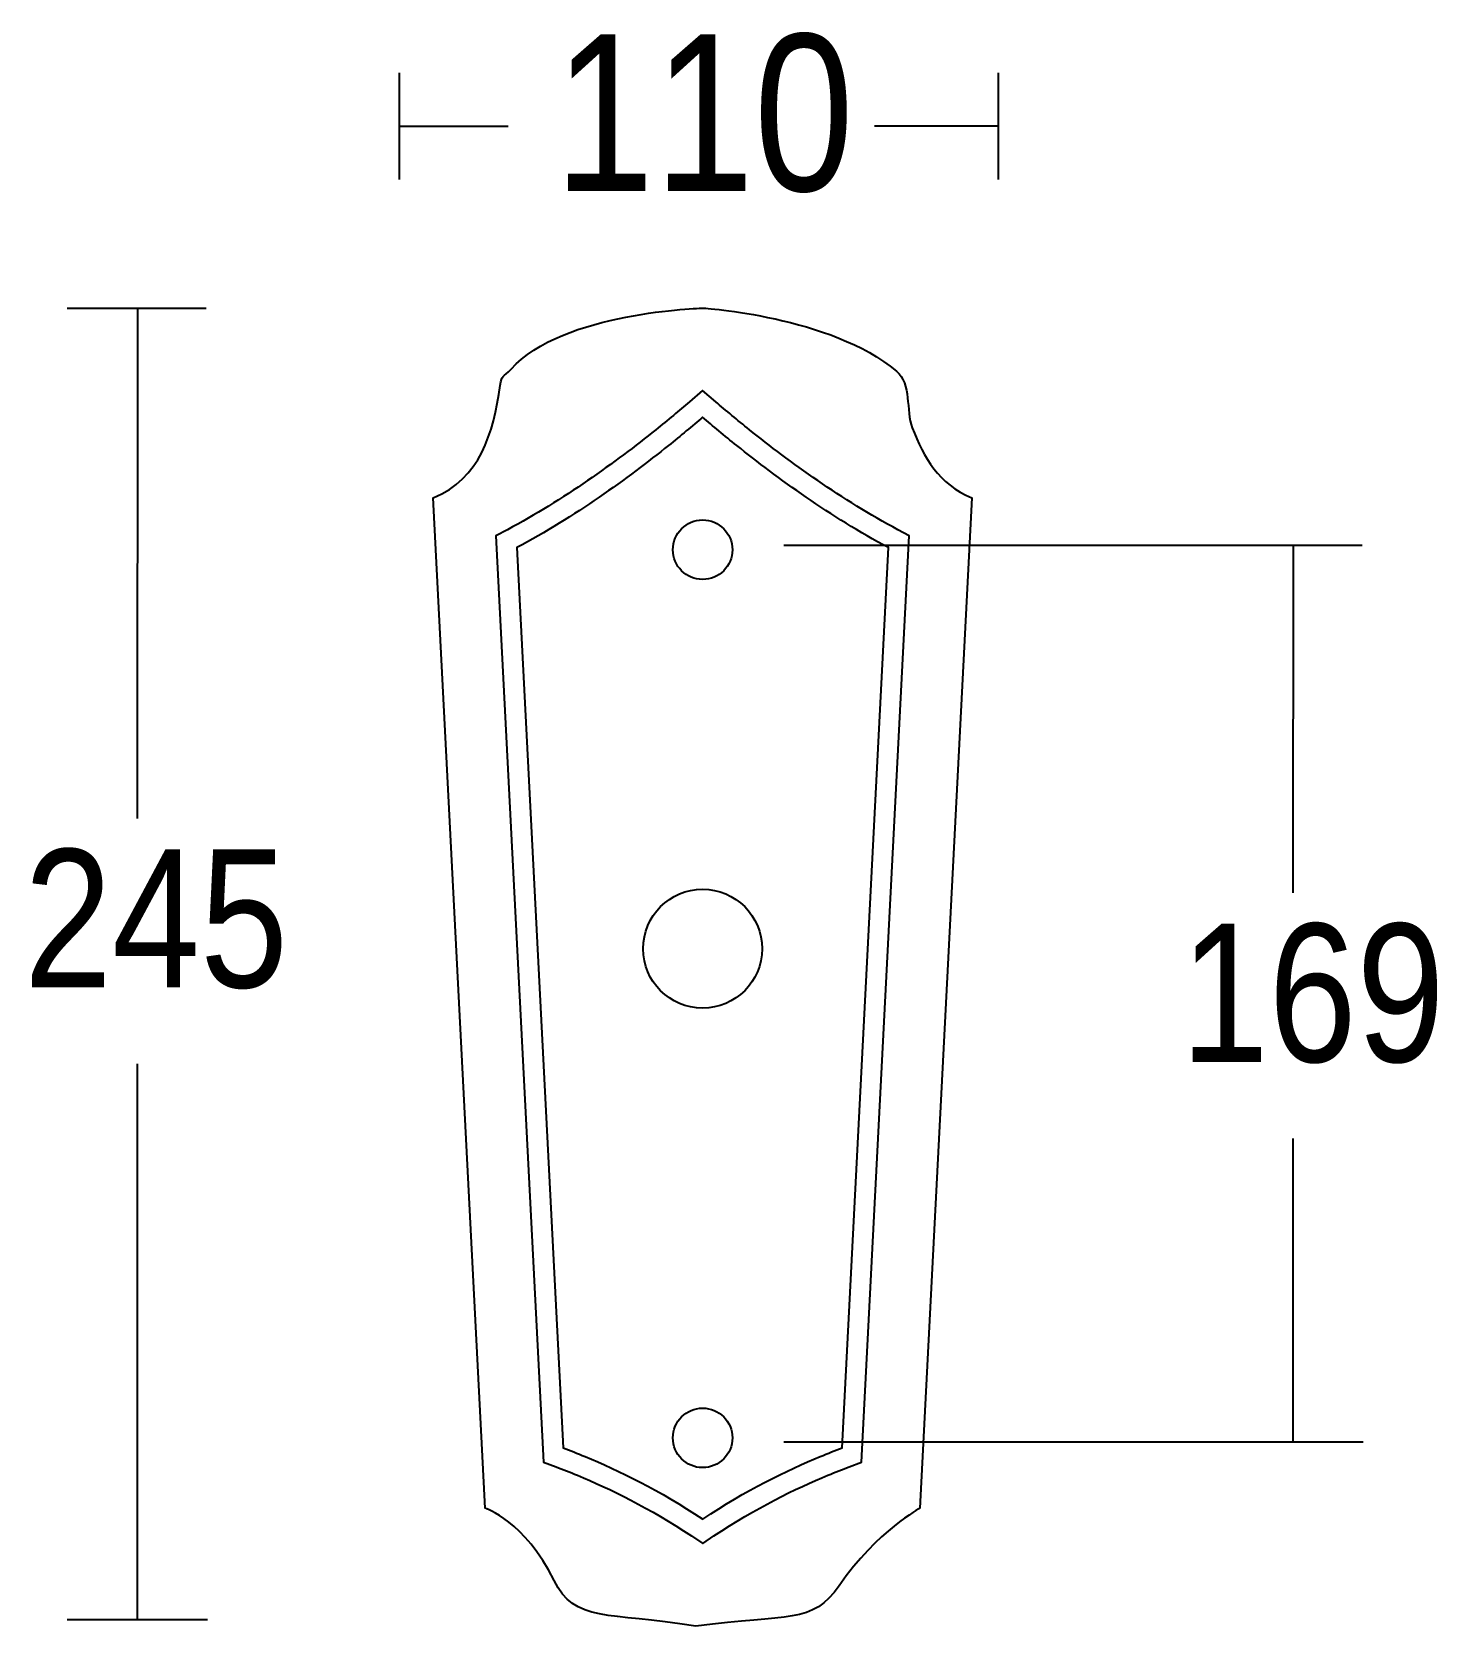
# Model space of a CAD drawing. Extents: x 31 to 149, y 42 to 256.
# Drawn here: x 30.5 to 115.7, y 42.2 to 138.9 of the extents above; entities that cross this region are included whole.
import ezdxf

# ---------------------------------------------------------------- set-up
doc = ezdxf.new("R2010")
doc.units = 0
doc.layers.add('LIVELLO_1', color=160, linetype='Continuous')
doc.styles.add('STD', font='txt')

# ---------------------------------------------------------------- blocks, each defined once
blk = doc.blocks.new('AI9-BLK1')
at = {"layer": 'LIVELLO_1', "color": 7}
for p, q in [((-36.4, -18.962), (-36.4, -12.484)), ((-0.109, -12.484), (-0.109, -18.962)), ((-36.4, -15.724), (-29.816, -15.724)), ((-0.109, -15.724), (-7.612, -15.724)), ((-56.539, -26.753), (-48.102, -26.753)), ((-52.283, -26.753), (-52.285, -57.689)), ((-13.112, -41.128), (21.933, -41.128)), ((17.751, -41.128), (17.747, -62.204)), ((-52.285, -72.577), (-52.285, -106.256)), ((17.747, -77.092), (17.747, -95.493)), ((-13.112, -95.493), (22, -95.493)), ((-56.539, -106.256), (-48.031, -106.256))]:
    blk.add_line(p, q, dxfattribs=at)
for centre, radius in [((-18.026, -41.403), 1.803), ((-18.027, -65.588), 3.605), ((-18.026, -95.244), 1.803)]:
    blk.add_circle(centre, radius, dxfattribs=at)
for points, knots in [([(-18.433, -106.655), (-12.797, -105.922), (-11.399, -106.553), (-9.759, -104.21), (-7.419, -100.864), (-4.854, -99.503), (-4.854, -99.503), (-4.854, -99.503), (-1.706, -38.256), (-1.706, -38.256), (-3.735, -37.423), (-4.622, -35.822), (-5.321, -34.004), (-5.723, -32.959), (-5.37, -31.342), (-6.276, -30.579), (-10.234, -27.235), (-18.027, -26.753), (-18.027, -26.753), (-18.027, -26.753), (-26.563, -26.986), (-29.638, -30.459), (-30.108, -30.988), (-30.194, -30.772), (-30.291, -31.441), (-30.723, -34.376), (-31.501, -37.087), (-34.349, -38.256), (-34.349, -38.256), (-31.201, -99.503), (-31.201, -99.503), (-31.201, -99.503), (-28.785, -100.301), (-27.026, -103.89), (-25.769, -106.454), (-23.811, -105.799), (-18.433, -106.655)], [0, 0, 0, 0, 1, 1, 1, 2, 2, 2, 3, 3, 3, 4, 4, 4, 5, 5, 5, 6, 6, 6, 7, 7, 7, 8, 8, 8, 9, 9, 9, 10, 10, 10, 11, 11, 11, 12, 12, 12, 12]), ([(-26.91, -97.001), (-26.91, -97.001), (-27.667, -96.72), (-27.667, -96.72), (-27.667, -96.72), (-30.553, -40.557), (-30.553, -40.557), (-30.553, -40.557), (-29.861, -40.192), (-29.861, -40.192), (-26.462, -38.383), (-23.293, -36.075), (-20.867, -34.131), (-20.126, -33.537), (-19.442, -32.966), (-18.825, -32.436), (-18.825, -32.436), (-18.027, -31.755), (-18.027, -31.755), (-18.027, -31.755), (-17.23, -32.436), (-17.23, -32.436), (-16.611, -32.966), (-15.926, -33.537), (-15.186, -34.131), (-12.761, -36.075), (-9.59, -38.383), (-6.191, -40.192), (-6.191, -40.192), (-5.502, -40.557), (-5.502, -40.557), (-5.502, -40.557), (-8.389, -96.72), (-8.389, -96.72), (-8.389, -96.72), (-9.146, -97.003), (-9.146, -97.003), (-9.548, -97.152), (-9.979, -97.321), (-10.433, -97.507), (-12.391, -98.318), (-14.814, -99.501), (-17.343, -101.188), (-17.343, -101.188), (-18.023, -101.641), (-18.023, -101.641), (-18.023, -101.641), (-18.703, -101.188), (-18.703, -101.188), (-21.232, -99.501), (-23.659, -98.318), (-25.618, -97.507), (-26.074, -97.321), (-26.505, -97.152), (-26.91, -97.001)], [0, 0, 0, 0, 1, 1, 1, 2, 2, 2, 3, 3, 3, 4, 4, 4, 5, 5, 5, 6, 6, 6, 7, 7, 7, 8, 8, 8, 9, 9, 9, 10, 10, 10, 11, 11, 11, 12, 12, 12, 13, 13, 13, 14, 14, 14, 15, 15, 15, 16, 16, 16, 17, 17, 17, 18, 18, 18, 18]), ([(-25.15, -96.374), (-25.618, -96.181), (-26.062, -96.006), (-26.482, -95.85), (-26.482, -95.85), (-29.285, -41.274), (-29.285, -41.274), (-25.792, -39.415), (-22.555, -37.057), (-20.099, -35.086), (-19.348, -34.486), (-18.652, -33.906), (-18.027, -33.371), (-17.402, -33.906), (-16.704, -34.486), (-15.953, -35.086), (-13.497, -37.057), (-10.26, -39.415), (-6.768, -41.274), (-6.768, -41.274), (-9.573, -95.852), (-9.573, -95.852), (-9.99, -96.008), (-10.435, -96.181), (-10.9, -96.374), (-12.919, -97.206), (-15.415, -98.428), (-18.023, -100.166), (-20.633, -98.428), (-23.132, -97.206), (-25.15, -96.374)], [0, 0, 0, 0, 1, 1, 1, 2, 2, 2, 3, 3, 3, 4, 4, 4, 5, 5, 5, 6, 6, 6, 7, 7, 7, 8, 8, 8, 9, 9, 9, 10, 10, 10, 10])]:
    blk.add_open_spline(points, degree=3, knots=knots, dxfattribs=at)
at = {"layer": 'LIVELLO_1', "color": 7, "attachment_point": 1, "style": 'STD'}
for s, insert, char_height in [('\\fArial Narrow|b0|i0;\\H9.4950;\\C7;1\\H9.4950;10', (-27.011, -10.151), 9.49503), ('\\fArial Narrow|b0|i0;\\H8.3745;\\C7;245', (-59.153, -59.561), 8.37446), ('\\fArial Narrow|b0|i0;\\H8.3745;\\C7;169', (10.935, -64.075), 8.37446)]:
    blk.add_mtext(s, dxfattribs=dict(at, insert=insert, char_height=char_height))

msp = doc.modelspace()

# ---------------------------------------------------------------- block references
at = {"layer": 'LIVELLO_1', "color": 7}
msp.add_blockref('AI9-BLK1', (89.193867, 148.864471), dxfattribs=at)

doc.saveas('drawing.dxf')
